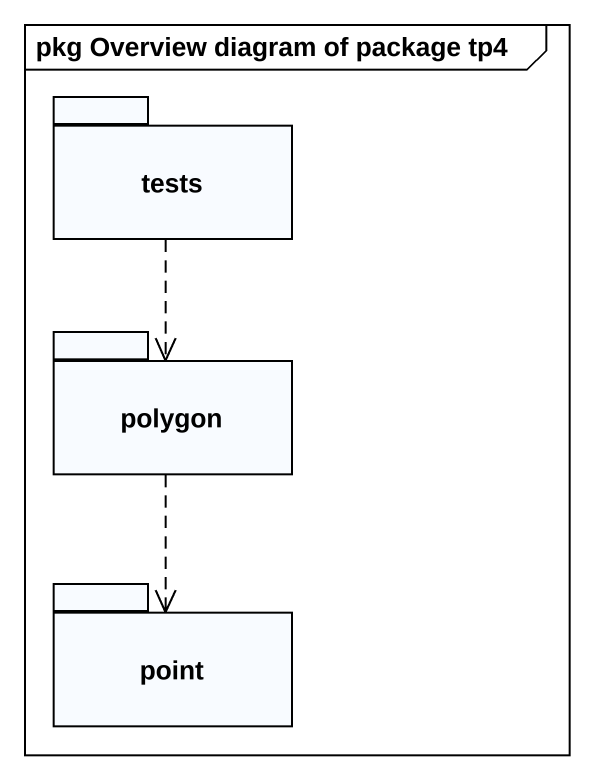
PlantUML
@startuml
mainframe pkg Overview diagram of package tp4
package tests {
}
package polygon {
}
package point {
}
tests ..> polygon
polygon ..> point
@enduml
